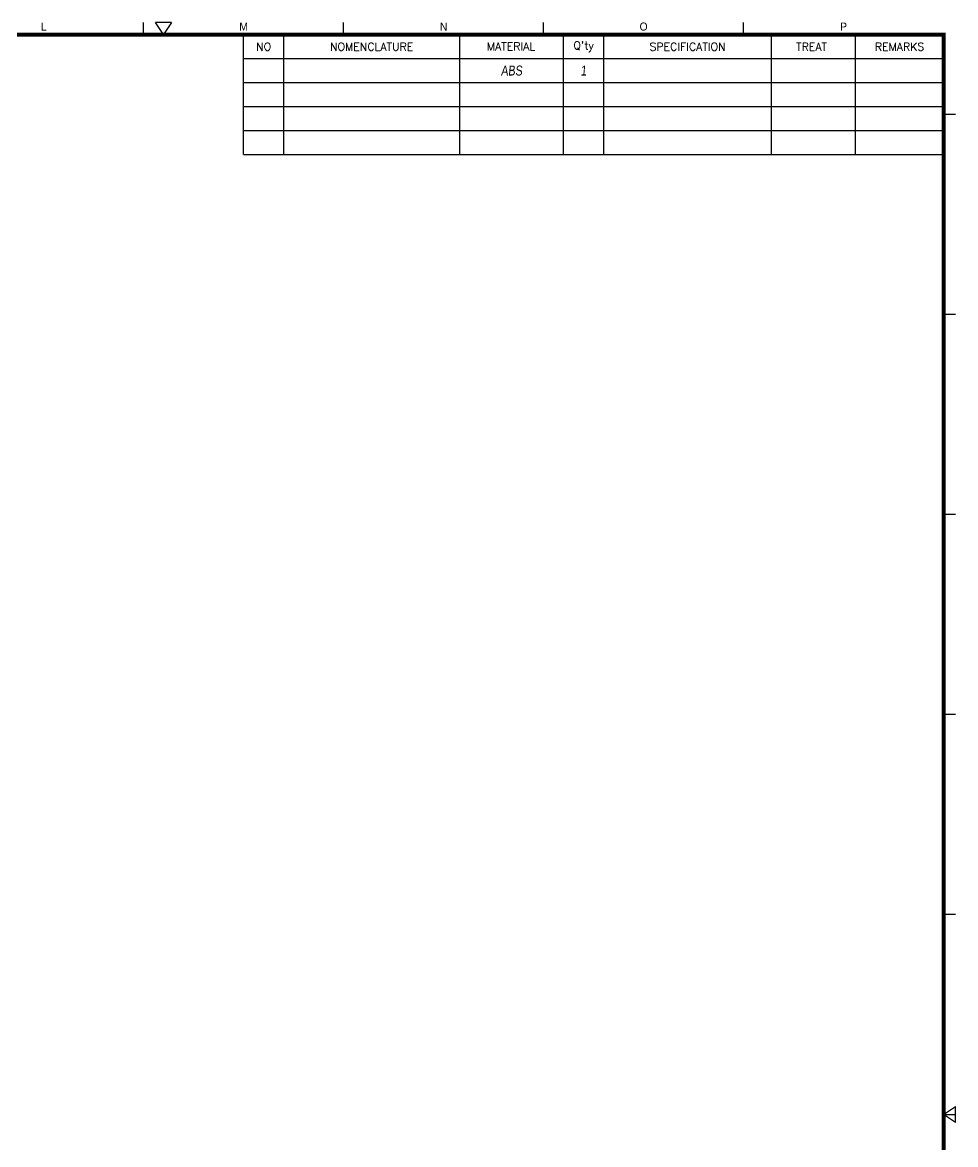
# Model space of a CAD drawing. Header units: millimetres. Extents: x 7299 to 8631, y -553 to 367.
# Drawn here: x 8246.5 to 8631.5, y -97.2 to 365.7 of the extents above; entities that cross this region are included whole.
import ezdxf
from ezdxf.enums import TextEntityAlignment as Align

# ---------------------------------------------------------------- set-up
doc = ezdxf.new("R2010")
doc.units = ezdxf.units.MM
doc.layers.get('0').update_dxf_attribs({"linetype": 'CONTINUOUS'})
doc.styles.add('a', font='GOTHIC.TTF')
doc.styles.add('SIM', font='simplex')
doc.styles.get("Standard").update_dxf_attribs({"font": 'gulim.ttc', "width": 0.8, "height": 2})

msp = doc.modelspace()

# ---------------------------------------------------------------- linework, layer by layer
for p, q in [((8296.51, 360.69), (8296.51, 365.64)), ((8304.76, 360.69), (8301.46, 365.64)), ((8308.06, 365.64), (8301.46, 365.64)), ((8308.06, 365.64), (8304.76, 360.69)), ((8379.01, 360.69), (8379.01, 365.64)), ((8461.51, 360.69), (8461.51, 365.64)), ((8544.01, 360.69), (8544.01, 365.64)), ((8337.76, 311.19), (8337.76, 360.69)), ((8354.26, 360.69), (8354.26, 311.19)), ((8426.86, 360.69), (8426.86, 311.19)), ((8469.76, 311.19), (8469.76, 360.69)), ((8486.26, 360.69), (8486.26, 311.19)), ((8555.56, 311.19), (8555.56, 360.69)), ((8590.21, 311.19), (8590.21, 360.69)), ((8337.76, 350.79), (8626.51, 350.79)), ((8337.76, 340.89), (8626.51, 340.89)), ((8337.76, 330.99), (8626.51, 330.99)), ((8631.46, 327.69), (8626.51, 327.69)), ((8337.76, 321.09), (8626.51, 321.09)), ((8337.76, 311.19), (8626.51, 311.19)), ((8631.46, 245.19), (8626.51, 245.19)), ((8631.46, 162.69), (8626.51, 162.69)), ((8631.46, 80.19), (8626.51, 80.19)), ((8631.46, -2.31), (8626.51, -2.31)), ((8626.51, -84.81), (8631.46, -81.51)), ((8631.46, -88.11), (8631.46, -81.51)), ((8626.51, -84.81), (8631.46, -84.81)), ((8631.46, -88.11), (8626.51, -84.81))]:
    msp.add_line(p, q)
at = {"const_width": 1.65}
msp.add_lwpolyline([(8626.51, 360.69), (7306.51, 360.69), (7306.51, -546.81), (8626.51, -546.81)], close=True, dxfattribs=at)

# ---------------------------------------------------------------- texts
for s, p in [('O', (8502.76, 363.99)), ('L', (8255.26, 363.99)), ('M', (8337.76, 363.99)), ('N', (8420.26, 363.99)), ('P', (8585.26, 363.99))]:
    msp.add_text(s, height=3.3).set_placement(p, align=Align.MIDDLE)
at = {"style": 'SIM'}
for s, p in [('NO', (8346.01, 355.69)), ('NOMENCLATURE', (8390.56, 355.69)), ("Q'ty", (8478.01, 355.69)), ('SPECIFICATION', (8520.91, 355.69)), ('TREAT', (8572.06, 355.69)), ('REMARKS', (8608.36, 355.69))]:
    msp.add_text(s, height=3.3, dxfattribs=at).set_placement(p, align=Align.MIDDLE)
msp.add_text('MATERIAL', height=3.3, dxfattribs=at).set_placement((8448.06, 354.14), align=Align.CENTER)
at = {"style": 'a', "oblique": 5, "width": 0.8}
for s, height, p in [('ABS', 4.125, (8448.31, 345.84)), ('1', 4.12, (8478.01, 345.84))]:
    msp.add_text(s, height=height, dxfattribs=at).set_placement(p, align=Align.MIDDLE_CENTER)

doc.saveas('drawing.dxf')
